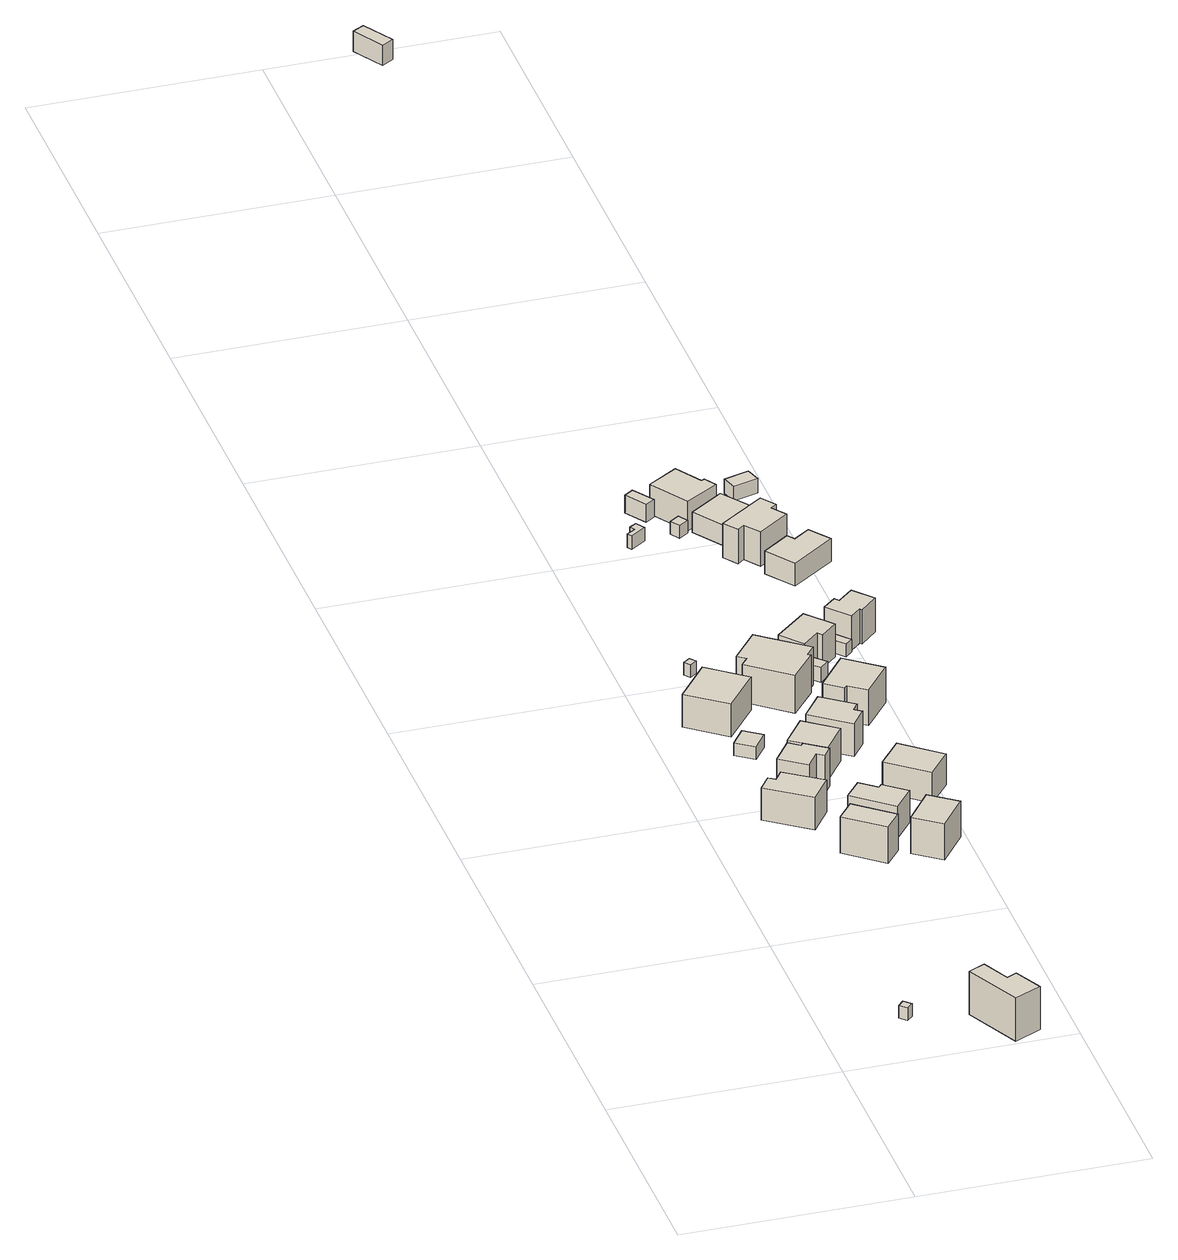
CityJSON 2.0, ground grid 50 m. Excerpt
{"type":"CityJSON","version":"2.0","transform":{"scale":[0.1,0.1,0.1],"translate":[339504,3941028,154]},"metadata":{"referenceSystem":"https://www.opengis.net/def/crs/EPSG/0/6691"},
"CityObjects":{
"building1":{"type":"Building","attributes":{"BuildingIDAttribute.prefecture":"14","BuildingIDAttribute.city":"14151","BuildingDetailAttribute.surveyYear":2015},"geometry":[{"type":"Solid","lod":"1","boundaries":[[[[0,1,2,3]],[[2,4,5,3]],[[1,6,4,2]],[[0,7,6,1]],[[3,5,7,0]],[[4,6,7,5]]]]}]},
"building2":{"type":"Building","attributes":{"usage":"411","measuredHeight":8.8,"storeysAboveGround":2,"BuildingIDAttribute.prefecture":"14","BuildingIDAttribute.city":"14151","BuildingDetailAttribute.totalFloorArea":127.32,"BuildingDetailAttribute.buildingFootprintArea":63.66,"BuildingDetailAttribute.buildingStructureType":"601","BuildingDetailAttribute.buildingStructureOrgType":"1","BuildingDetailAttribute.orgUsage":"10","BuildingDetailAttribute.surveyYear":2015},"geometry":[{"type":"Solid","lod":"1","boundaries":[[[[8,9,10,11,12,13]],[[12,14,15,13]],[[11,16,14,12]],[[10,17,16,11]],[[9,18,17,10]],[[8,19,18,9]],[[13,15,19,8]],[[14,16,17,18,19,15]]]]}]},
"building3":{"type":"Building","attributes":{"usage":"411","measuredHeight":11.8,"storeysAboveGround":2,"BuildingIDAttribute.prefecture":"14","BuildingIDAttribute.city":"14151","BuildingDetailAttribute.totalFloorArea":122.71,"BuildingDetailAttribute.buildingFootprintArea":61.35,"BuildingDetailAttribute.buildingStructureType":"601","BuildingDetailAttribute.buildingStructureOrgType":"1","BuildingDetailAttribute.orgUsage":"10","BuildingDetailAttribute.surveyYear":2015,"BuildingLandSlideRiskAttribute.description":"1","BuildingLandSlideRiskAttribute.areaType":"1"},"geometry":[{"type":"Solid","lod":"1","boundaries":[[[[20,21,22,23,24,25]],[[24,26,27,25]],[[23,28,26,24]],[[22,29,28,23]],[[21,30,29,22]],[[20,31,30,21]],[[25,27,31,20]],[[26,28,29,30,31,27]]]]}]},
"building4":{"type":"Building","attributes":{"usage":"411","storeysAboveGround":1,"BuildingIDAttribute.prefecture":"14","BuildingIDAttribute.city":"14151","BuildingDetailAttribute.totalFloorArea":19.98,"BuildingDetailAttribute.buildingFootprintArea":19.98,"BuildingDetailAttribute.buildingStructureType":"601","BuildingDetailAttribute.buildingStructureOrgType":"1","BuildingDetailAttribute.orgUsage":"10","BuildingDetailAttribute.surveyYear":2015},"geometry":[{"type":"Solid","lod":"1","boundaries":[[[[32,33,34,35]],[[34,36,37,35]],[[33,38,36,34]],[[32,39,38,33]],[[35,37,39,32]],[[36,38,39,37]]]]}]},
"building5":{"type":"Building","attributes":{"usage":"411","measuredHeight":9.1,"storeysAboveGround":2,"BuildingIDAttribute.prefecture":"14","BuildingIDAttribute.city":"14151","BuildingDetailAttribute.totalFloorArea":194.86,"BuildingDetailAttribute.buildingFootprintArea":97.43,"BuildingDetailAttribute.buildingStructureType":"601","BuildingDetailAttribute.buildingStructureOrgType":"1","BuildingDetailAttribute.orgUsage":"10","BuildingDetailAttribute.surveyYear":2015},"geometry":[{"type":"Solid","lod":"1","boundaries":[[[[40,41,42,43]],[[42,44,45,43]],[[41,46,44,42]],[[40,47,46,41]],[[43,45,47,40]],[[44,46,47,45]]]]}]},
"building6":{"type":"Building","attributes":{"usage":"411","measuredHeight":10.3,"storeysAboveGround":2,"BuildingIDAttribute.prefecture":"14","BuildingIDAttribute.city":"14151","BuildingDetailAttribute.totalFloorArea":90.26,"BuildingDetailAttribute.buildingFootprintArea":45.13,"BuildingDetailAttribute.buildingStructureType":"601","BuildingDetailAttribute.buildingStructureOrgType":"1","BuildingDetailAttribute.orgUsage":"10","BuildingDetailAttribute.surveyYear":2015},"geometry":[{"type":"Solid","lod":"1","boundaries":[[[[48,49,50,51,52,53,54,55]],[[54,56,57,55]],[[53,58,56,54]],[[52,59,58,53]],[[51,60,59,52]],[[50,61,60,51]],[[49,62,61,50]],[[48,63,62,49]],[[55,57,63,48]],[[56,58,59,60,61,62,63,57]]]]}]},
"building7":{"type":"Building","attributes":{"usage":"411","measuredHeight":9.5,"storeysAboveGround":2,"BuildingIDAttribute.prefecture":"14","BuildingIDAttribute.city":"14151","BuildingDetailAttribute.totalFloorArea":93.37,"BuildingDetailAttribute.buildingFootprintArea":46.69,"BuildingDetailAttribute.buildingStructureType":"601","BuildingDetailAttribute.buildingStructureOrgType":"1","BuildingDetailAttribute.orgUsage":"10","BuildingDetailAttribute.surveyYear":2015},"geometry":[{"type":"Solid","lod":"1","boundaries":[[[[64,65,66,67]],[[66,68,69,67]],[[65,70,68,66]],[[64,71,70,65]],[[67,69,71,64]],[[68,70,71,69]]]]}]},
"building8":{"type":"Building","attributes":{"BuildingIDAttribute.prefecture":"14","BuildingIDAttribute.city":"14151","BuildingDetailAttribute.surveyYear":2015},"geometry":[{"type":"Solid","lod":"1","boundaries":[[[[72,73,74,75]],[[74,76,77,75]],[[73,78,76,74]],[[72,79,78,73]],[[75,77,79,72]],[[76,78,79,77]]]]}]},
"building9":{"type":"Building","attributes":{"usage":"411","measuredHeight":8.8,"storeysAboveGround":2,"BuildingIDAttribute.prefecture":"14","BuildingIDAttribute.city":"14151","BuildingDetailAttribute.totalFloorArea":106.04,"BuildingDetailAttribute.buildingFootprintArea":53.02,"BuildingDetailAttribute.buildingStructureType":"601","BuildingDetailAttribute.buildingStructureOrgType":"1","BuildingDetailAttribute.orgUsage":"10","BuildingDetailAttribute.surveyYear":2015},"geometry":[{"type":"Solid","lod":"1","boundaries":[[[[80,81,82,83,84,85]],[[84,86,87,85]],[[83,88,86,84]],[[82,89,88,83]],[[81,90,89,82]],[[80,91,90,81]],[[85,87,91,80]],[[86,88,89,90,91,87]]]]}]},
"building10":{"type":"Building","attributes":{"usage":"411","measuredHeight":9.1,"storeysAboveGround":2,"BuildingIDAttribute.prefecture":"14","BuildingIDAttribute.city":"14151","BuildingDetailAttribute.totalFloorArea":112.59,"BuildingDetailAttribute.buildingFootprintArea":56.3,"BuildingDetailAttribute.buildingStructureType":"601","BuildingDetailAttribute.buildingStructureOrgType":"1","BuildingDetailAttribute.orgUsage":"10","BuildingDetailAttribute.surveyYear":2015},"geometry":[{"type":"Solid","lod":"1","boundaries":[[[[92,93,94,95]],[[94,96,97,95]],[[93,98,96,94]],[[92,99,98,93]],[[95,97,99,92]],[[96,98,99,97]]]]}]},
"building11":{"type":"Building","attributes":{"usage":"411","measuredHeight":10.2,"storeysAboveGround":2,"BuildingIDAttribute.prefecture":"14","BuildingIDAttribute.city":"14151","BuildingDetailAttribute.totalFloorArea":112.86,"BuildingDetailAttribute.buildingFootprintArea":56.43,"BuildingDetailAttribute.buildingStructureType":"601","BuildingDetailAttribute.buildingStructureOrgType":"1","BuildingDetailAttribute.orgUsage":"10","BuildingDetailAttribute.surveyYear":2015},"geometry":[{"type":"Solid","lod":"1","boundaries":[[[[100,101,102,103]],[[102,104,105,103]],[[101,106,104,102]],[[100,107,106,101]],[[103,105,107,100]],[[104,106,107,105]]]]}]},
"building12":{"type":"Building","attributes":{"usage":"411","measuredHeight":10,"storeysAboveGround":2,"BuildingIDAttribute.prefecture":"14","BuildingIDAttribute.city":"14151","BuildingDetailAttribute.totalFloorArea":243.2,"BuildingDetailAttribute.buildingFootprintArea":121.6,"BuildingDetailAttribute.buildingStructureType":"601","BuildingDetailAttribute.buildingStructureOrgType":"1","BuildingDetailAttribute.orgUsage":"10","BuildingDetailAttribute.surveyYear":2015},"geometry":[{"type":"Solid","lod":"1","boundaries":[[[[108,109,110,111,112,113,114,115]],[[114,116,117,115]],[[113,118,116,114]],[[112,119,118,113]],[[111,120,119,112]],[[110,121,120,111]],[[109,122,121,110]],[[108,123,122,109]],[[115,117,123,108]],[[116,118,119,120,121,122,123,117]]]]}]},
"building13":{"type":"Building","attributes":{"usage":"411","measuredHeight":8.6,"storeysAboveGround":2,"BuildingIDAttribute.prefecture":"14","BuildingIDAttribute.city":"14151","BuildingDetailAttribute.totalFloorArea":118.88,"BuildingDetailAttribute.buildingFootprintArea":59.44,"BuildingDetailAttribute.buildingStructureType":"601","BuildingDetailAttribute.buildingStructureOrgType":"1","BuildingDetailAttribute.orgUsage":"10","BuildingDetailAttribute.surveyYear":2015},"geometry":[{"type":"Solid","lod":"1","boundaries":[[[[124,125,126,127,128,129]],[[128,130,131,129]],[[127,132,130,128]],[[126,133,132,127]],[[125,134,133,126]],[[124,135,134,125]],[[129,131,135,124]],[[130,132,133,134,135,131]]]]}]},
"building14":{"type":"Building","attributes":{"measuredHeight":3.5,"BuildingIDAttribute.prefecture":"14","BuildingIDAttribute.city":"14151","BuildingDetailAttribute.surveyYear":2015},"geometry":[{"type":"Solid","lod":"1","boundaries":[[[[136,137,138,139,140,141]],[[140,142,143,141]],[[139,144,142,140]],[[138,145,144,139]],[[137,146,145,138]],[[136,147,146,137]],[[141,143,147,136]],[[142,144,145,146,147,143]]]]}]},
"building15":{"type":"Building","attributes":{"usage":"412","measuredHeight":7.7,"storeysAboveGround":2,"BuildingIDAttribute.prefecture":"14","BuildingIDAttribute.city":"14151","BuildingDetailAttribute.totalFloorArea":136.24,"BuildingDetailAttribute.buildingFootprintArea":68.12,"BuildingDetailAttribute.buildingStructureType":"601","BuildingDetailAttribute.buildingStructureOrgType":"1","BuildingDetailAttribute.orgUsage":"20","BuildingDetailAttribute.surveyYear":2015},"geometry":[{"type":"Solid","lod":"1","boundaries":[[[[148,149,150,151]],[[150,152,153,151]],[[149,154,152,150]],[[148,155,154,149]],[[151,153,155,148]],[[152,154,155,153]]]]}]},
"building16":{"type":"Building","attributes":{"measuredHeight":6.6,"BuildingIDAttribute.prefecture":"14","BuildingIDAttribute.city":"14151","BuildingDetailAttribute.surveyYear":2015},"geometry":[{"type":"Solid","lod":"1","boundaries":[[[[156,157,158,159]],[[158,160,161,159]],[[157,162,160,158]],[[156,163,162,157]],[[159,161,163,156]],[[160,162,163,161]]]]}]},
"building17":{"type":"Building","attributes":{"usage":"411","measuredHeight":9.2,"storeysAboveGround":2,"BuildingIDAttribute.prefecture":"14","BuildingIDAttribute.city":"14151","BuildingDetailAttribute.totalFloorArea":155.73,"BuildingDetailAttribute.buildingFootprintArea":77.87,"BuildingDetailAttribute.buildingStructureType":"601","BuildingDetailAttribute.buildingStructureOrgType":"1","BuildingDetailAttribute.orgUsage":"10","BuildingDetailAttribute.surveyYear":2015},"geometry":[{"type":"Solid","lod":"1","boundaries":[[[[164,165,166,167,168,169]],[[168,170,171,169]],[[167,172,170,168]],[[166,173,172,167]],[[165,174,173,166]],[[164,175,174,165]],[[169,171,175,164]],[[170,172,173,174,175,171]]]]}]},
"building18":{"type":"Building","attributes":{"measuredHeight":5.2,"BuildingIDAttribute.prefecture":"14","BuildingIDAttribute.city":"14151","BuildingDetailAttribute.surveyYear":2015},"geometry":[{"type":"Solid","lod":"1","boundaries":[[[[176,177,178,179]],[[178,180,181,179]],[[177,182,180,178]],[[176,183,182,177]],[[179,181,183,176]],[[180,182,183,181]]]]}]},
"building19":{"type":"Building","attributes":{"usage":"411","measuredHeight":9.2,"storeysAboveGround":2,"BuildingIDAttribute.prefecture":"14","BuildingIDAttribute.city":"14151","BuildingDetailAttribute.totalFloorArea":109.59,"BuildingDetailAttribute.buildingFootprintArea":54.79,"BuildingDetailAttribute.buildingStructureType":"601","BuildingDetailAttribute.buildingStructureOrgType":"1","BuildingDetailAttribute.orgUsage":"10","BuildingDetailAttribute.surveyYear":2015},"geometry":[{"type":"Solid","lod":"1","boundaries":[[[[184,185,186,187,188,189]],[[188,190,191,189]],[[187,192,190,188]],[[186,193,192,187]],[[185,194,193,186]],[[184,195,194,185]],[[189,191,195,184]],[[190,192,193,194,195,191]]]]}]},
"building20":{"type":"Building","attributes":{"BuildingIDAttribute.prefecture":"14","BuildingIDAttribute.city":"14151","BuildingDetailAttribute.surveyYear":2015},"geometry":[{"type":"Solid","lod":"1","boundaries":[[[[196,197,198,199]],[[198,200,201,199]],[[197,202,200,198]],[[196,203,202,197]],[[199,201,203,196]],[[200,202,203,201]]]]}]},
"building21":{"type":"Building","attributes":{"BuildingIDAttribute.prefecture":"14","BuildingIDAttribute.city":"14151","BuildingDetailAttribute.surveyYear":2015},"geometry":[{"type":"Solid","lod":"1","boundaries":[[[[204,205,206,207]],[[206,208,209,207]],[[205,210,208,206]],[[204,211,210,205]],[[207,209,211,204]],[[208,210,211,209]]]]}]},
"building22":{"type":"Building","attributes":{"usage":"411","measuredHeight":7.7,"storeysAboveGround":2,"BuildingIDAttribute.prefecture":"14","BuildingIDAttribute.city":"14151","BuildingDetailAttribute.totalFloorArea":135.16,"BuildingDetailAttribute.buildingFootprintArea":67.58,"BuildingDetailAttribute.buildingStructureType":"601","BuildingDetailAttribute.buildingStructureOrgType":"1","BuildingDetailAttribute.orgUsage":"10","BuildingDetailAttribute.surveyYear":2015},"geometry":[{"type":"Solid","lod":"1","boundaries":[[[[212,213,214,215,216,217]],[[216,218,219,217]],[[215,220,218,216]],[[214,221,220,215]],[[213,222,221,214]],[[212,223,222,213]],[[217,219,223,212]],[[218,220,221,222,223,219]]]]}]},
"building23":{"type":"Building","attributes":{"usage":"411","measuredHeight":5.8,"storeysAboveGround":2,"BuildingIDAttribute.prefecture":"14","BuildingIDAttribute.city":"14151","BuildingDetailAttribute.totalFloorArea":132.78,"BuildingDetailAttribute.buildingFootprintArea":66.39,"BuildingDetailAttribute.buildingStructureType":"601","BuildingDetailAttribute.buildingStructureOrgType":"1","BuildingDetailAttribute.orgUsage":"10","BuildingDetailAttribute.surveyYear":2015},"geometry":[{"type":"Solid","lod":"1","boundaries":[[[[224,225,226,227,228,229]],[[228,230,231,229]],[[227,232,230,228]],[[226,233,232,227]],[[225,234,233,226]],[[224,235,234,225]],[[229,231,235,224]],[[230,232,233,234,235,231]]]]}]},
"building24":{"type":"Building","attributes":{"usage":"411","measuredHeight":9.5,"storeysAboveGround":2,"BuildingIDAttribute.prefecture":"14","BuildingIDAttribute.city":"14151","BuildingDetailAttribute.totalFloorArea":139.59,"BuildingDetailAttribute.buildingFootprintArea":69.8,"BuildingDetailAttribute.buildingStructureType":"601","BuildingDetailAttribute.buildingStructureOrgType":"1","BuildingDetailAttribute.orgUsage":"10","BuildingDetailAttribute.surveyYear":2015},"geometry":[{"type":"Solid","lod":"1","boundaries":[[[[236,237,238,239,240,241,242,243]],[[242,244,245,243]],[[241,246,244,242]],[[240,247,246,241]],[[239,248,247,240]],[[238,249,248,239]],[[237,250,249,238]],[[236,251,250,237]],[[243,245,251,236]],[[244,246,247,248,249,250,251,245]]]]}]},
"building25":{"type":"Building","attributes":{"usage":"411","measuredHeight":9.2,"storeysAboveGround":2,"BuildingIDAttribute.prefecture":"14","BuildingIDAttribute.city":"14151","BuildingDetailAttribute.totalFloorArea":84.26,"BuildingDetailAttribute.buildingFootprintArea":42.13,"BuildingDetailAttribute.buildingStructureType":"601","BuildingDetailAttribute.buildingStructureOrgType":"1","BuildingDetailAttribute.orgUsage":"10","BuildingDetailAttribute.surveyYear":2015},"geometry":[{"type":"Solid","lod":"1","boundaries":[[[[252,253,254,255,256,257,258,259]],[[258,260,261,259]],[[257,262,260,258]],[[256,263,262,257]],[[255,264,263,256]],[[254,265,264,255]],[[253,266,265,254]],[[252,267,266,253]],[[259,261,267,252]],[[260,262,263,264,265,266,267,261]]]]}]},
"building26":{"type":"Building","attributes":{"usage":"411","measuredHeight":6.3,"storeysAboveGround":1,"BuildingIDAttribute.prefecture":"14","BuildingIDAttribute.city":"14151","BuildingDetailAttribute.totalFloorArea":74.27,"BuildingDetailAttribute.buildingFootprintArea":74.27,"BuildingDetailAttribute.buildingStructureType":"601","BuildingDetailAttribute.buildingStructureOrgType":"1","BuildingDetailAttribute.orgUsage":"10","BuildingDetailAttribute.surveyYear":2015},"geometry":[{"type":"Solid","lod":"1","boundaries":[[[[268,269,270,271,272,273]],[[272,274,275,273]],[[271,276,274,272]],[[270,277,276,271]],[[269,278,277,270]],[[268,279,278,269]],[[273,275,279,268]],[[274,276,277,278,279,275]]]]}]},
"building27":{"type":"Building","attributes":{"usage":"411","measuredHeight":3.6,"storeysAboveGround":1,"BuildingIDAttribute.prefecture":"14","BuildingIDAttribute.city":"14151","BuildingDetailAttribute.totalFloorArea":21.29,"BuildingDetailAttribute.buildingFootprintArea":21.29,"BuildingDetailAttribute.buildingStructureType":"610","BuildingDetailAttribute.buildingStructureOrgType":"2","BuildingDetailAttribute.orgUsage":"10","BuildingDetailAttribute.surveyYear":2015},"geometry":[{"type":"Solid","lod":"1","boundaries":[[[[280,281,282,283]],[[282,284,285,283]],[[281,286,284,282]],[[280,287,286,281]],[[283,285,287,280]],[[284,286,287,285]]]]}]},
"building28":{"type":"Building","attributes":{"measuredHeight":5,"BuildingIDAttribute.prefecture":"14","BuildingIDAttribute.city":"14151","BuildingDetailAttribute.surveyYear":2015},"geometry":[{"type":"Solid","lod":"1","boundaries":[[[[288,289,290,291]],[[290,292,293,291]],[[289,294,292,290]],[[288,295,294,289]],[[291,293,295,288]],[[292,294,295,293]]]]}]}
},
"vertices":[
[156,96,57],[171,81,57],[157,68,57],[143,82,57],[157,68,87],[143,82,87],[171,81,87],[156,96,87],
[74,806,109],[98,840,109],[113,830,109],[130,854,109],[210,798,109],[168,739,109],[210,798,185],[168,739,185],[130,854,185],[113,830,185],[98,840,185],[74,806,185],
[367,9,5],[307,135,5],[344,153,5],[374,90,5],[396,101,5],[427,37,5],[396,101,107],[427,37,107],[374,90,107],[344,153,107],[307,135,107],[367,9,107],
[77,1003,145],[106,1043,145],[145,1015,145],[115,975,145],[145,1015,175],[115,975,175],[106,1043,175],[77,1003,175],
[8,1132,148],[77,1220,148],[160,1155,148],[91,1067,148],[160,1155,226],[91,1067,226],[77,1220,226],[8,1132,226],
[209,867,115],[183,832,115],[127,872,115],[166,926,115],[190,908,115],[195,915,115],[242,881,115],[224,856,115],[242,881,205],[224,856,205],[195,915,205],[190,908,205],[166,926,205],[127,872,205],[183,832,205],[209,867,205],
[198,667,91],[232,709,91],[313,643,91],[279,601,91],[313,643,177],[279,601,177],[232,709,177],[198,667,177],
[72,1283,164],[61,1297,164],[76,1308,164],[87,1295,164],[76,1308,194],[87,1295,194],[61,1297,194],[72,1283,194],
[233,730,108],[267,771,108],[303,742,108],[310,751,108],[358,712,108],[317,661,108],[358,712,184],[317,661,184],[310,751,184],[303,742,184],[267,771,184],[233,730,184],
[171,944,122],[218,1008,122],[288,956,122],[242,893,122],[288,956,199],[242,893,199],[218,1008,199],[171,944,199],
[327,604,104],[383,679,104],[442,635,104],[386,560,104],[442,635,189],[386,560,189],[383,679,189],[327,604,189],
[289,1189,146],[295,1185,146],[242,1119,146],[152,1191,146],[167,1209,146],[149,1223,146],[205,1293,146],[308,1213,146],[205,1293,236],[308,1213,236],[149,1223,236],[167,1209,236],[152,1191,236],[242,1119,236],[295,1185,236],[289,1189,236],
[346,995,128],[315,954,128],[232,1017,128],[276,1075,128],[343,1025,128],[330,1007,128],[343,1025,206],[330,1007,206],[276,1075,206],[232,1017,206],[315,954,206],[346,995,206],
[89,1748,189],[83,1758,189],[102,1770,189],[95,1781,189],[111,1791,189],[124,1771,189],[111,1791,221],[124,1771,221],[95,1781,221],[102,1770,221],[83,1758,221],[89,1748,221],
[333,817,121],[381,877,121],[465,808,121],[417,749,121],[465,808,194],[417,749,194],[381,877,194],[333,817,194],
[301,1230,152],[321,1249,152],[343,1227,152],[323,1208,152],[343,1227,187],[323,1208,187],[321,1249,187],[301,1230,187],
[337,1077,135],[331,1070,135],[293,1100,135],[357,1182,135],[433,1122,135],[375,1048,135],[433,1122,219],[375,1048,219],[357,1182,219],[293,1100,219],[331,1070,219],[337,1077,219],
[147,1835,191],[116,1882,191],[136,1896,191],[168,1849,191],[136,1896,233],[168,1849,233],[116,1882,233],[147,1835,233],
[342,1257,153],[333,1267,153],[297,1235,153],[256,1283,153],[328,1346,153],[378,1290,153],[328,1346,232],[378,1290,232],[256,1283,232],[297,1235,232],[333,1267,232],[342,1257,232],
[194,1760,189],[180,1781,189],[202,1796,189],[216,1775,189],[202,1796,219],[216,1775,219],[180,1781,219],[194,1760,219],
[397,1277,158],[371,1306,158],[387,1321,158],[413,1292,158],[387,1321,188],[413,1292,188],[371,1306,188],[397,1277,188],
[275,1856,188],[292,1829,188],[218,1783,188],[164,1869,188],[231,1911,188],[268,1852,188],[231,1911,258],[268,1852,258],[164,1869,258],[218,1783,258],[292,1829,258],[275,1856,258],
[313,1722,189],[307,1732,189],[271,1707,189],[225,1775,189],[300,1827,189],[354,1751,189],[300,1827,237],[354,1751,237],[225,1775,237],[271,1707,237],[307,1732,237],[313,1722,237],
[368,1699,185],[391,1667,185],[321,1616,185],[296,1651,185],[280,1639,185],[257,1671,185],[358,1742,185],[382,1709,185],[358,1742,266],[382,1709,266],[257,1671,266],[280,1639,266],[296,1651,266],[321,1616,266],[391,1667,266],[368,1699,266],
[442,1314,158],[438,1319,158],[415,1298,158],[372,1347,158],[401,1372,158],[409,1363,158],[443,1393,158],[481,1350,158],[443,1393,239],[481,1350,239],[409,1363,239],[401,1372,239],[372,1347,239],[415,1298,239],[438,1319,239],[442,1314,239],
[321,1590,183],[381,1633,183],[393,1617,183],[429,1643,183],[463,1596,183],[366,1527,183],[463,1596,237],[366,1527,237],[429,1643,237],[393,1617,237],[381,1633,237],[321,1590,237],
[388,1923,183],[398,1890,183],[343,1874,183],[333,1907,183],[343,1874,217],[333,1907,217],[398,1890,217],[388,1923,217],
[146,3854,109],[172,3869,109],[213,3801,109],[187,3785,109],[213,3801,157],[187,3785,157],[172,3869,157],[146,3854,157]
]}
